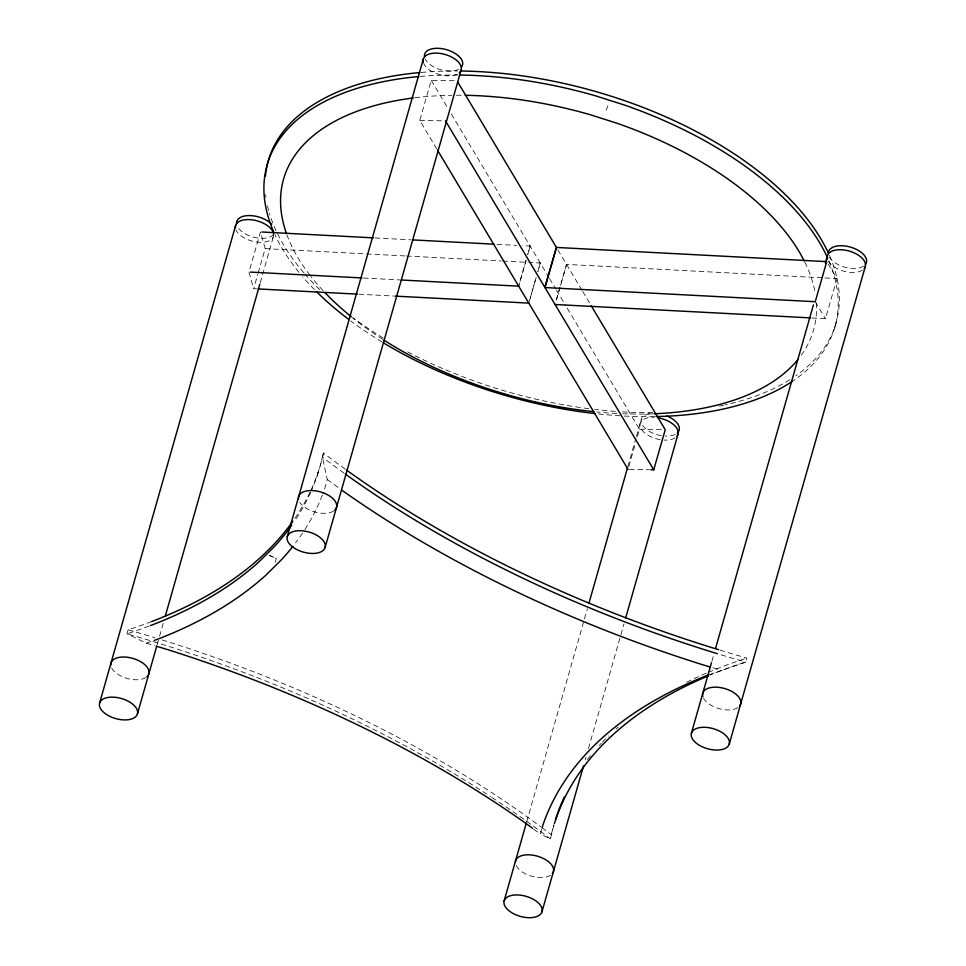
<?xml version="1.0" encoding="UTF-8"?>
<svg xmlns="http://www.w3.org/2000/svg" width="966" height="966" viewBox="0 0 966 966"><rect width="100%" height="100%" fill="white"/><g stroke="black" fill="none" stroke-linecap="round" stroke-linejoin="round"><path stroke-width="0.72" stroke-dasharray="4.83 3.62" d="M345.2 469.138A775.915 411.178 15.9 0 1 323.513 453.03L322.366 457.051L327.281 479.486L324.817 488.277A657.363 348.352 15.9 0 1 322.849 493.759M553.892 825.109A646.532 342.616 15.9 0 0 551.453 834.829L550.306 838.838L540.368 834.056L541.781 829.033M151.553 621.585A646.532 342.616 15.9 0 1 128.104 629.796L126.957 633.817L146.301 643.199L154.814 645.759M157.096 644.865L159.161 637.62M159.571 636.171L163.29 623.142M260.252 282.748L274.211 233.724M275.225 562.297L276.3 558.517L269.49 555.353M316.957 476.335L318.104 472.314M526.724 821.631L584.068 620.293M584.478 618.844L587.376 608.701M627.803 466.759L636.063 437.791M636.473 436.342L641.327 419.292M585.179 760.097L586 757.199M588.475 748.505L623.964 623.939M711.918 661.239L713.971 653.994M834.757 327.486L835.904 323.477M719.948 650.118A775.915 411.178 15.9 0 0 746.863 658.063L745.716 662.072A646.532 342.616 15.9 0 0 709.841 675.222M436.765 148.921L419.763 120.436L431.259 80.347L456.99 80.782M530.153 246.076L527.702 254.662L530.153 246.076L522.63 245.678M540.284 263.03L537.82 271.615L540.284 263.03L529.754 262.474M566.547 264.394L560.401 285.876L566.547 264.394L823.467 277.87M628.83 466.481L634.988 445.012M637.451 436.415L639.504 429.254L566.426 306.838M256.666 288.858L253.66 288.701L257.765 274.38M258.176 272.943L265.179 248.612L260.494 231.937L248.974 272.014L253.66 288.701M811.947 317.959L825.471 318.671L836.991 278.582L828.212 264.044M606.165 110.172L608.978 103.241M146.301 643.199L152.906 640.869M709.455 674.546L745.716 662.072A775.915 411.178 15.9 0 1 718.801 654.127M419.763 120.436L445.495 120.871M639.504 429.254L662.362 429.677M629.434 469.367L649.442 469.742M374.989 237.938L411.142 239.834M497.019 244.338L516.605 245.364M265.179 248.612L404.983 255.942M406.481 256.014L501.197 260.977M502.694 261.061L528.257 262.402M824.964 277.942L836.991 278.582M363.47 278.027L399.622 279.923M358.881 294.219L393.464 296.031M712.836 667.784L721.348 670.344M269.454 555.39L276.167 558.638M327.281 479.486L339.634 488.579M533.63 829.094L540.368 834.056M815.232 301.718L825.471 318.671M557.865 249.868L581.967 290.235M582.74 291.527L590.443 304.435M431.259 80.347L448.248 108.832M451.339 114.012L548.736 277.206M549.509 278.498L555.667 288.798M556.428 290.09L565.665 305.558M829.42 255.386A295.234 156.444 15.9 0 1 795.815 375.75M789.79 379.735A295.234 156.444 15.9 0 1 725.007 404.887M723.594 405.201A295.234 156.444 15.9 0 1 719.296 406.094M652.69 412.615A295.234 156.444 15.9 0 1 621.259 411.77M615.402 411.371A295.234 156.444 15.9 0 1 594.73 409.403M588.765 408.678A295.234 156.444 15.9 0 1 405.225 350.561M383.248 338.028A295.234 156.444 15.9 0 1 352.952 317.729M319.71 289.655A295.234 156.444 15.9 0 1 304.761 273.861M303.807 272.762A295.234 156.444 15.9 0 1 276.735 232.045M276.131 230.777A295.234 156.444 15.9 0 1 269.442 213.208M268.669 210.503A295.234 156.444 15.9 0 1 266.954 203.21M265.976 197.426A295.234 156.444 15.9 0 1 265.614 194.552M421.321 72.426A295.234 156.444 15.9 0 1 457.655 70.989M828.864 260.772A295.234 156.444 15.9 0 1 792.192 381.461M654.501 416.6A295.234 156.444 15.9 0 1 621.573 415.875M620.124 415.791A295.234 156.444 15.9 0 1 598.026 413.919M382.101 342.036A295.234 156.444 15.9 0 1 350.67 320.893M314.481 289.607A295.234 156.444 15.9 0 1 302.66 276.771M298.977 272.364A295.234 156.444 15.9 0 1 274.984 234.786M420.174 76.435A295.234 156.444 15.9 0 1 458.017 75.01M816.355 302.986A275.527 145.999 15.9 0 1 800.693 355.995M652.726 413.822A275.527 145.999 15.9 0 1 622.925 413.762M616.996 413.496A275.527 145.999 15.9 0 1 596.819 411.975M382.753 339.38A275.527 145.999 15.9 0 1 352.542 317.766M323.067 290.621A275.527 145.999 15.9 0 1 310.871 276.397M310.014 275.298A275.527 145.999 15.9 0 1 287.023 235.064M414.788 97.783A275.527 145.999 15.9 0 1 451.991 95.284M456.375 95.236A275.527 145.999 15.9 0 1 462.255 95.248M804.871 262.209A275.527 145.999 15.9 0 1 815.135 292.77M737.831 707.595A19.682 10.433 15.9 0 1 718.789 708.549A19.682 10.433 15.9 0 1 703.272 697.645M862.433 270.154A19.682 10.433 15.9 0 1 844.393 271.386A19.682 10.433 15.9 0 1 828.502 261.4M863.58 266.145A19.682 10.433 15.9 0 1 845.54 267.377A19.682 10.433 15.9 0 1 829.637 257.379M587.376 759.53A646.532 342.616 15.9 0 1 591.808 754.023M599.355 745.39A646.532 342.616 15.9 0 1 601.323 743.277M602.325 742.226A646.532 342.616 15.9 0 1 608.52 735.995M616.054 728.968A646.532 342.616 15.9 0 1 618.155 727.096M686.512 682.298A646.532 342.616 15.9 0 1 706.883 672.94M708.247 672.36A646.532 342.616 15.9 0 1 746.863 658.063M323.513 453.03A646.532 342.616 15.9 0 1 310.581 490.957M309.965 492.262A646.532 342.616 15.9 0 1 294.545 518.827M128.104 629.796A775.915 411.178 15.9 0 1 155.019 637.741M162.083 639.915A775.915 411.178 15.9 0 1 540.719 826.739M541.926 827.633A775.915 411.178 15.9 0 1 551.453 834.829M344.053 473.147A775.915 411.178 15.9 0 1 322.366 457.051A646.532 342.616 15.9 0 1 311.221 491.042M310.641 492.358A646.532 342.616 15.9 0 1 294.244 521.616M149.066 626.101A646.532 342.616 15.9 0 1 126.957 633.817A775.915 411.178 15.9 0 1 490.68 796.648M491.935 797.469A775.915 411.178 15.9 0 1 550.306 838.838A646.532 342.616 15.9 0 1 553.953 825M322.33 495.123A657.363 348.352 15.9 0 1 303.396 531.807M302.563 533.063A657.363 348.352 15.9 0 1 295.524 542.952M146.011 677.432A19.682 10.433 15.9 0 1 126.981 678.398A19.682 10.433 15.9 0 1 111.452 667.482M273.656 234.195A19.682 10.433 15.9 0 1 257.572 242.152A19.682 10.433 15.9 0 1 236.054 230.053M273.571 234.352A19.682 10.433 15.9 0 1 255.724 237.672A19.682 10.433 15.9 0 1 237.829 227.227M333.681 510.978A19.682 10.433 15.9 0 1 315.653 512.209A19.682 10.433 15.9 0 1 299.75 502.223M457.123 74.213A19.682 10.433 15.9 0 1 438.274 74.201A19.682 10.433 15.9 0 1 423.736 63.599M458.488 69.395A19.682 10.433 15.9 0 1 439.651 69.383A19.682 10.433 15.9 0 1 425.112 58.781M550.572 875.22A19.682 10.433 15.9 0 1 531.529 876.186A19.682 10.433 15.9 0 1 516.013 865.282M675.174 437.791A19.682 10.433 15.9 0 1 664.089 440.098M660.14 439.663A19.682 10.433 15.9 0 1 640.192 426.658A19.682 10.433 15.9 0 1 654.103 417.397M675.149 434.446A19.682 10.433 15.9 0 1 665.236 436.089M661.287 435.654A19.682 10.433 15.9 0 1 641.521 423.229A19.682 10.433 15.9 0 1 653.342 413.351M526.059 260.385L518.67 286.153L526.047 260.385M536.178 277.351L529.211 301.682L536.166 277.351M559.99 287.3L555.885 301.621L559.966 287.313"/><path stroke-width="1.45" d="M542.131 827.777L542.832 825.266A657.363 348.352 15.9 0 1 708.018 675.101M99.583 703.079L235.619 225.513M137.413 713.971A19.682 10.433 15.9 0 0 111.609 697.138A19.682 10.433 15.9 0 0 106.477 714.466A19.682 10.433 15.9 0 0 137.413 713.971L156.685 646.314M165.355 615.897L259.842 284.197M287.264 536.625L423.301 59.059M325.095 547.517A19.682 10.433 15.9 0 0 299.279 530.684A19.682 10.433 15.9 0 0 294.159 548.012A19.682 10.433 15.9 0 0 325.095 547.517L461.132 69.95M504.143 900.867L526.301 823.08M589.019 602.917L627.393 468.208M541.974 911.759A19.682 10.433 15.9 0 0 516.158 894.927A19.682 10.433 15.9 0 0 511.038 912.254A19.682 10.433 15.9 0 0 541.974 911.759L583.524 765.893M625.606 618.143L678.011 434.193M691.402 733.23L711.495 662.688M715.625 648.198L813.408 304.918M825.375 262.909L827.439 255.664M729.233 744.122A19.682 10.433 15.9 0 0 703.417 727.289A19.682 10.433 15.9 0 0 698.297 744.617A19.682 10.433 15.9 0 0 729.233 744.122L865.27 266.556M544.896 287.53L556.428 247.441L826.751 261.629L815.232 301.718L544.896 287.53L556.428 247.441L457.751 82.074M650.867 469.766L653.728 469.814L665.224 429.725L591.216 305.727M154.234 640.398L158.195 638.997A657.363 348.352 15.9 0 0 265.698 575.35L281.613 559.592A657.363 348.352 15.9 0 0 292.903 546.345M555.027 304.495L810.45 317.886M262.003 232.009L373.48 237.853M412.651 239.906L494 244.181M250.472 272.098L361.96 277.942M401.132 279.995L518.633 286.165M258.163 288.931L357.384 294.135M394.961 296.103L528.764 303.119M709.998 666.926L701.473 664.379A786.747 416.914 15.9 0 1 341.879 490.233M156.238 646.182L166.176 649.164A786.747 416.914 15.9 0 1 525.77 823.31L532.508 828.273M445.495 120.871L653.728 469.814M437.538 150.213L628.009 469.343M265.409 176.271A295.234 156.444 15.9 0 1 419.836 72.559M460.649 71.013A295.234 156.444 15.9 0 1 828.26 252.851M792.192 381.461A295.234 156.444 15.9 0 1 655.974 416.563M595.068 413.593A295.234 156.444 15.9 0 1 383.381 342.821M348.412 319.203A295.234 156.444 15.9 0 1 316.51 291.635M273.837 232.238A295.234 156.444 15.9 0 1 418.689 76.568M459.514 75.034A295.234 156.444 15.9 0 1 595.406 95.791L624.809 105.149A295.234 156.444 15.9 0 1 827.705 258.127M798.001 359.461A275.527 145.999 15.9 0 1 654.248 413.762M593.909 411.685A275.527 145.999 15.9 0 1 383.973 340.165M351.419 316.86A275.527 145.999 15.9 0 1 325.047 292.722M286.528 233.675A275.527 145.999 15.9 0 1 413.363 97.964M465.214 95.296A275.527 145.999 15.9 0 1 589.924 114.628L617.371 123.37A275.527 145.999 15.9 0 1 804.231 260.917M702.85 696.462A19.682 10.433 15.9 0 1 723.715 688.275A19.682 10.433 15.9 0 1 739.63 705.953M827.451 259.021A19.682 10.433 15.9 0 1 848.317 250.834A19.682 10.433 15.9 0 1 864.244 268.512M828.381 252.73A19.682 10.433 15.9 0 1 851.444 247.393A19.682 10.433 15.9 0 1 865.391 264.503M718.535 649.683A775.915 411.178 15.9 0 1 346.42 470.019M555.522 819.627A646.532 342.616 15.9 0 1 564.385 796.902M292.843 521.266A646.532 342.616 15.9 0 1 151.553 621.585M717.388 653.704A775.915 411.178 15.9 0 1 345.285 474.028M291.696 525.275A646.532 342.616 15.9 0 1 274.465 546.478L258.816 561.971A646.532 342.616 15.9 0 1 150.406 625.594M554.387 823.636A646.532 342.616 15.9 0 1 708.476 675.802M110.812 665.151A19.682 10.433 15.9 0 1 131.895 658.124A19.682 10.433 15.9 0 1 148.438 674.848M147.822 675.802A19.682 10.433 15.9 0 1 147.001 676.659M235.426 227.71A19.682 10.433 15.9 0 1 252.5 219.886A19.682 10.433 15.9 0 1 273.438 233.048M236.561 223.689A19.682 10.433 15.9 0 1 249.735 215.563A19.682 10.433 15.9 0 1 271.712 224.293M298.494 498.697A19.682 10.433 15.9 0 1 321.557 492.237A19.682 10.433 15.9 0 1 334.683 510.205M423.313 62.416A19.682 10.433 15.9 0 1 445.169 54.494A19.682 10.433 15.9 0 1 459.297 72.764M424.472 56.439A19.682 10.433 15.9 0 1 446.546 49.677A19.682 10.433 15.9 0 1 461.47 67.089M515.373 861.817A19.682 10.433 15.9 0 1 538.436 856.48A19.682 10.433 15.9 0 1 552.383 873.59M658.063 417.831A19.682 10.433 15.9 0 1 676.985 436.149M667.071 416.08A19.682 10.433 15.9 0 1 677.311 432.997"/></g></svg>
